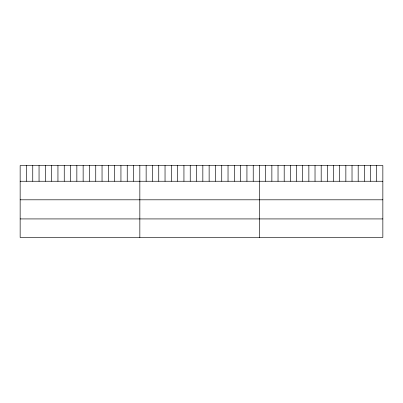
<?xml version="1.0" encoding="UTF-8"?>
<svg xmlns="http://www.w3.org/2000/svg" width="403" height="403" viewBox="0 0 403 403"><rect width="100%" height="100%" fill="white"/><g stroke="black" fill="none" stroke-linecap="round" stroke-linejoin="round"><path stroke-width="0.6" d="M382.85 181.249L382.85 237.483L20.15 237.483L20.15 165.517L382.85 165.517L382.85 181.249L20.15 181.249M20.15 199.807L382.85 199.807M20.15 218.925L382.85 218.925M376.684 165.517L376.684 181.249M370.518 165.517L370.518 181.249M364.352 165.517L364.352 181.249M358.186 165.517L358.186 181.249M352.021 165.517L352.021 181.249M345.855 165.517L345.855 181.249M339.689 165.517L339.689 181.249M333.523 165.517L333.523 181.249M327.357 165.517L327.357 181.249M321.191 165.517L321.191 181.249M315.025 165.517L315.025 181.249M308.859 165.517L308.859 181.249M302.693 165.517L302.693 181.249M296.527 165.517L296.527 181.249M290.361 165.517L290.361 181.249M284.196 165.517L284.196 181.249M278.03 165.517L278.03 181.249M271.864 165.517L271.864 181.249M265.698 165.517L265.698 181.249M259.532 165.517L259.532 237.483M253.23 165.517L253.23 181.249M246.933 165.517L246.933 181.249M240.631 165.517L240.631 181.249M234.334 165.517L234.334 181.249M228.033 165.517L228.033 181.249M221.736 165.517L221.736 181.249M215.434 165.517L215.434 181.249M209.137 165.517L209.137 181.249M202.835 165.517L202.835 181.249M196.538 165.517L196.538 181.249M190.236 165.517L190.236 181.249M183.939 165.517L183.939 181.249M177.637 165.517L177.637 181.249M171.34 165.517L171.34 181.249M165.039 165.517L165.039 181.249M158.742 165.517L158.742 181.249M152.44 165.517L152.44 181.249M146.143 165.517L146.143 181.249M139.841 165.517L139.841 237.483M133.539 165.517L133.539 181.249M127.242 165.517L127.242 181.249M120.94 165.517L120.94 181.249M114.643 165.517L114.643 181.249M108.342 165.517L108.342 181.249M102.045 165.517L102.045 181.249M95.743 165.517L95.743 181.249M89.446 165.517L89.446 181.249M83.144 165.517L83.144 181.249M76.847 165.517L76.847 181.249M70.545 165.517L70.545 181.249M64.248 165.517L64.248 181.249M57.946 165.517L57.946 181.249M51.649 165.517L51.649 181.249M45.348 165.517L45.348 181.249M39.051 165.517L39.051 181.249M32.749 165.517L32.749 181.249M26.452 165.517L26.452 181.249"/></g></svg>
